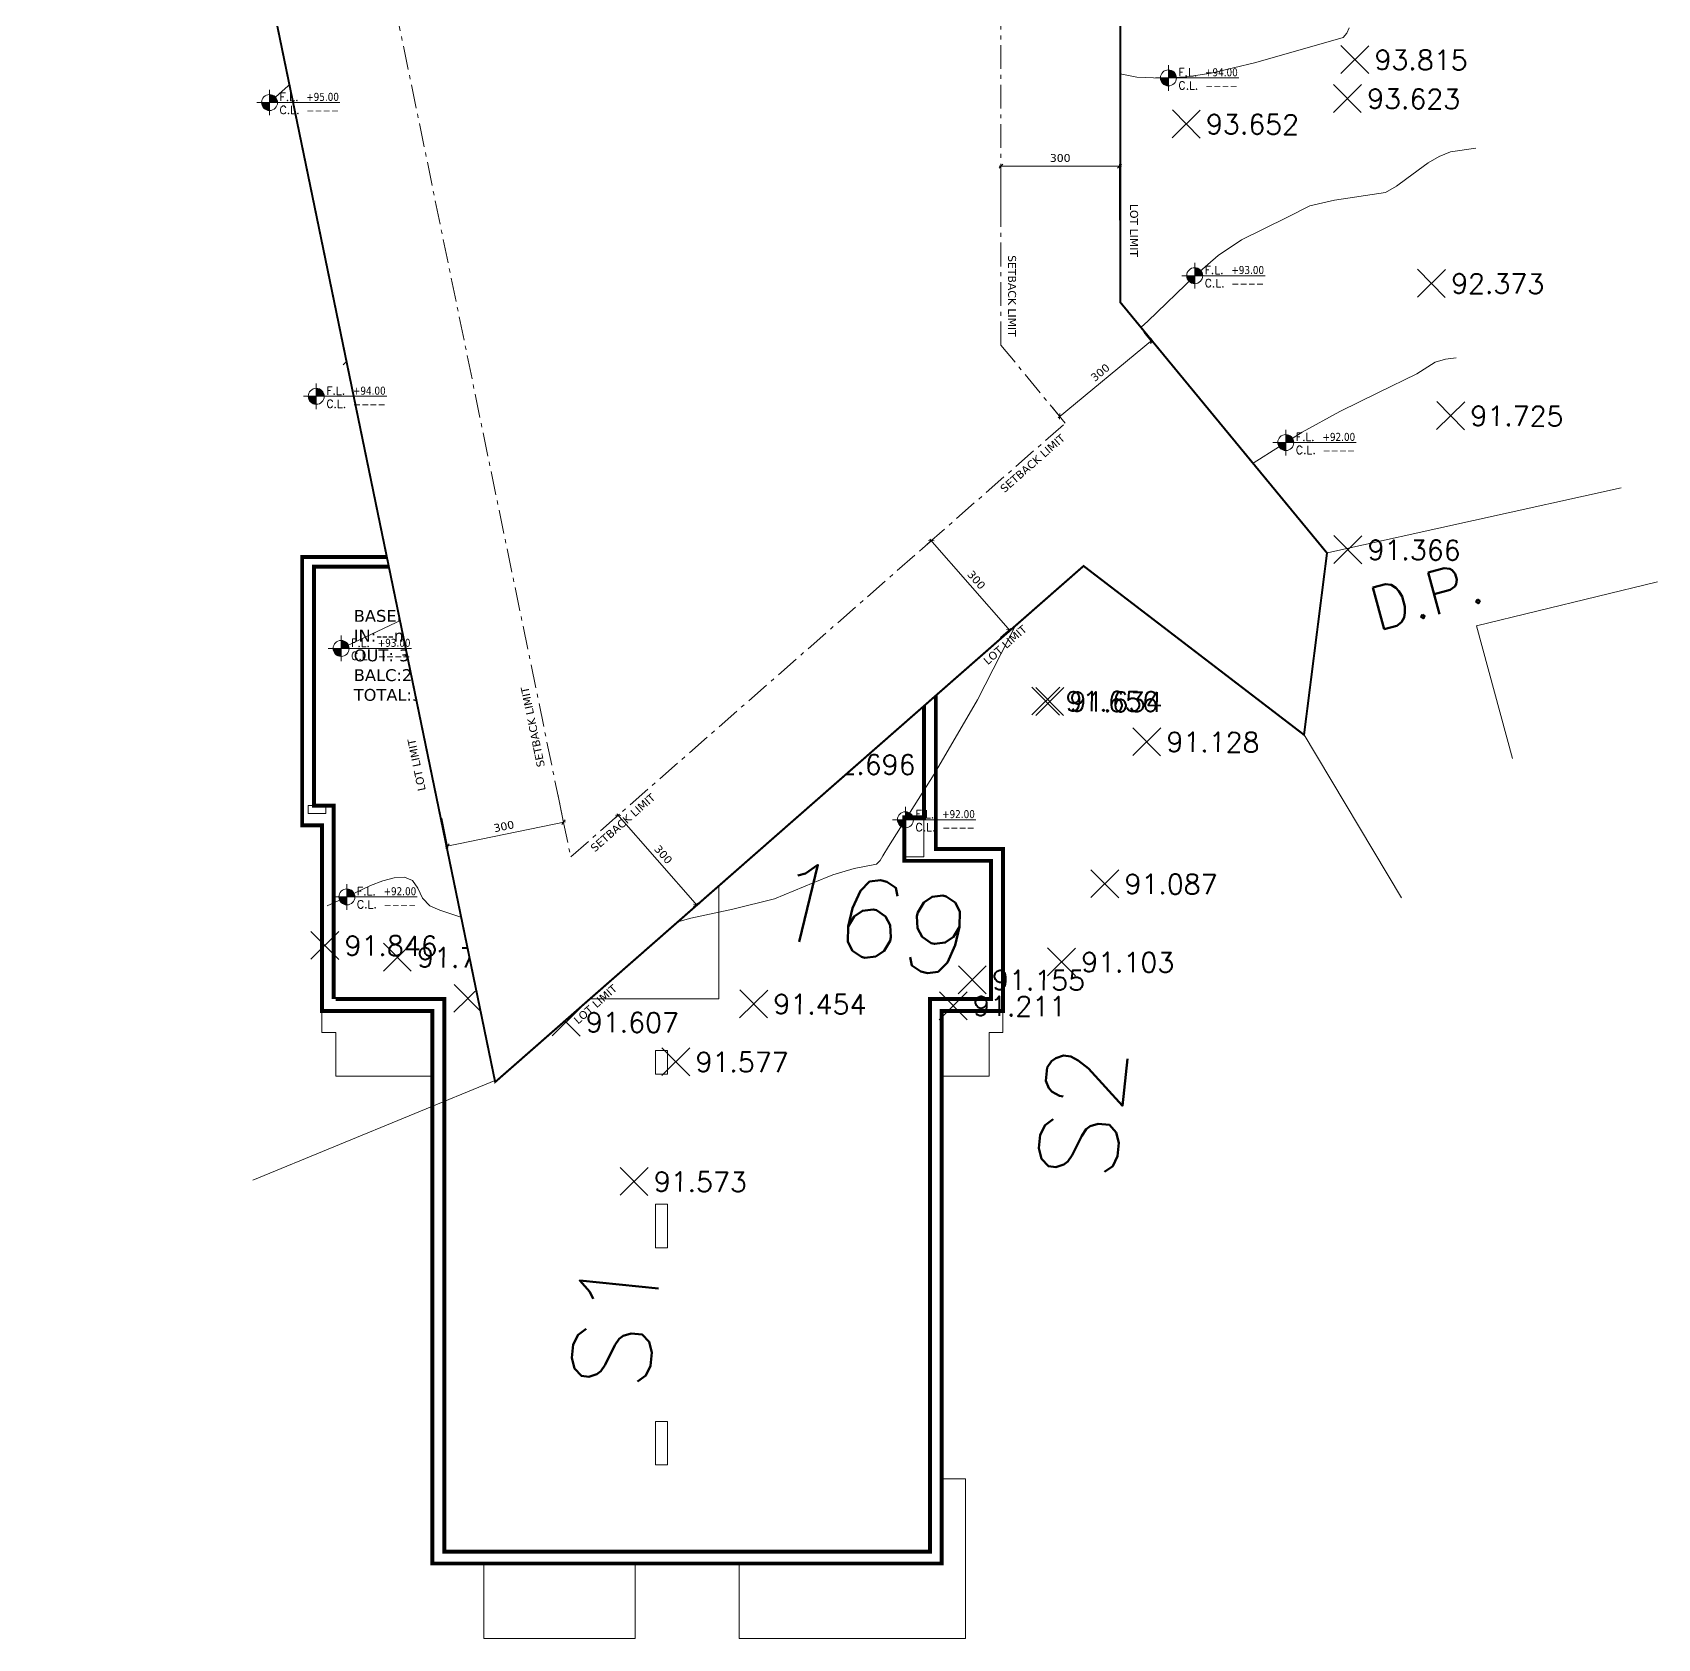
# Model space of a CAD drawing. Header units: inches. Extents: x -48 to 777, y -156 to 510.
# Drawn here: x 483.6 to 524.76, y 290.74 to 331.42 of the extents above; entities that cross this region are included whole.
import ezdxf
from ezdxf.enums import TextEntityAlignment as Align

# ---------------------------------------------------------------- set-up
doc = ezdxf.new("R2010")
doc.units = ezdxf.units.IN
doc.header["$MEASUREMENT"] = 0
doc.set_wipeout_variables(frame=1)
for name, pattern in [('ACAD_ISO10W100', [18, 12, -3, 0, -3]), ('HIDDEN', [0.375, 0.25, -0.125]), ('NUHA', [1.45, 0.75, -0.25, 0.2, -0.25])]:
    doc.linetypes.add(name, pattern=pattern)
doc.layers.get('Defpoints').update_dxf_attribs({"lineweight": 5})
for name, color, linetype, lineweight in [('A-DIM', 9, 'Continuous', 5), ('A-HIDDEN', 254, 'HIDDEN', 5), ('A-LEVELS', 139, 'Continuous', 20), ('A-LIMIT LOT', 235, 'ACAD_ISO10W100', 20), ('A-LIMIT ROAD', 69, 'Continuous', 20), ('A-NOTES', 151, 'Continuous', 20), ('A-PROJECTION2', 5, 'Continuous', 20), ('A-SIGNS1', 20, 'Continuous', 15), ('A-SIGNS2', 30, 'Continuous', 15), ('A-TEXT', 50, 'Continuous', 15)]:
    doc.layers.add(name, color=color, linetype=linetype, lineweight=lineweight)
doc.layers.add('HH-DARK GREY', color=7, linetype='Continuous', lineweight=5, true_color=0x404040)
doc.layers.add('pts pc', color=7, linetype='Continuous')
doc.styles.add('2mm', font='simplex.shx', dxfattribs={"height": 0.5})
doc.styles.add('5mm', font='simplex_.ttf', dxfattribs={"height": 5})
doc.styles.add('ROMAND', font='verdana.ttf')
doc.styles.add('ROMANS', font='romans__.ttf', dxfattribs={"height": 0.14})
doc.dimstyles.new('M-1.100', dxfattribs={"dimtxt": 0.2, "dimasz": 0.1, "dimexe": 0.05, "dimexo": 0.05, "dimgap": 0.1, "dimtad": 1, "dimlfac": 100, "dimrnd": 0.5, "dimzin": 9, "dimdsep": 46, "dimtxsty": 'ROMAND', "dimblk": 'OBLIQUE', "dimcen": 1, "dimdle": 0.05, "dimclrd": 256, "dimclre": 256, "dimclrt": 2, "dimadec": 0, "dimazin": 0, "dimtfac": 0.666667, "dimtmove": 2, "dimatfit": 3, "dimfxl": 0.04, "dimtolj": 1, "dimtzin": 5, "dimlwd": -1, "dimlwe": -1, "dimarcsym": 0})

# ---------------------------------------------------------------- blocks, each defined once
blk = doc.blocks.new('_Oblique')
at = {"color": 0, "linetype": 'ByBlock', "lineweight": -2}
blk.add_line((-0.5, -0.5), (0.5, 0.5), dxfattribs=at)
blk = doc.blocks.new('*D975')
at = {"layer": 'A-DIM', "transparency": 16777216}
for p, q in [((-315969.27, -27927.068), (-315972.37, -27927.068)), ((-315972.32, -27928.435), (-315972.32, -27927.018)), ((-315969.32, -27928.435), (-315969.32, -27927.018))]:
    blk.add_line(p, q, dxfattribs=at)
at = {"layer": 'Defpoints', "color": 0, "transparency": 16777216}
for p in [(-315972.32, -27927.068), (-315972.32, -27928.485), (-315969.32, -27928.485)]:
    blk.add_point(p, dxfattribs=at)
at = {"layer": 'A-DIM', "transparency": 16777216, "xscale": 0.1, "yscale": 0.1, "zscale": 0.1, "rotation": 180}
blk.add_blockref('_Oblique', (-315972.32, -27927.068), dxfattribs=at)
at = {"layer": 'A-DIM', "transparency": 16777216, "xscale": 0.1, "yscale": 0.1, "zscale": 0.1}
blk.add_blockref('_Oblique', (-315969.32, -27927.068), dxfattribs=at)
at = {"layer": 'A-DIM', "color": 2, "transparency": 16777216, "insert": (-315970.82, -27926.864), "char_height": 0.2, "attachment_point": 5, "style": 'ROMAND'}
blk.add_mtext('\\A1;300', dxfattribs=at)
blk = doc.blocks.new('*D976')
at = {"layer": 'A-DIM', "transparency": 16777216}
for p, q in [((-315968.704, -27931.278), (-315968.488, -27931.541)), ((-315970.873, -27933.442), (-315968.481, -27931.47)), ((-315971.019, -27933.187), (-315970.803, -27933.449))]:
    blk.add_line(p, q, dxfattribs=at)
at = {"layer": 'Defpoints', "color": 0, "transparency": 16777216}
for p in [(-315968.736, -27931.24), (-315968.52, -27931.502), (-315971.051, -27933.148)]:
    blk.add_point(p, dxfattribs=at)
at = {"layer": 'A-DIM', "transparency": 16777216, "xscale": 0.1, "yscale": 0.1, "zscale": 0.1}
for p, rotation in [((-315968.52, -27931.502), 39.49825875317813), ((-315970.835, -27933.41), 219.4982587531782)]:
    blk.add_blockref('_Oblique', p, dxfattribs=dict(at, rotation=rotation))
at = {"layer": 'A-DIM', "color": 2, "transparency": 16777216, "insert": (-315969.807, -27932.299), "char_height": 0.2, "attachment_point": 5, "rotation": 39.4983, "style": 'ROMAND'}
blk.add_mtext('\\A1;300', dxfattribs=at)
blk = doc.blocks.new('*D977')
at = {"layer": 'A-DIM', "transparency": 16777216}
for p, q in [((-315974.311, -27936.757), (-315974.048, -27936.526)), ((-315972.075, -27938.852), (-315974.119, -27936.522)), ((-315972.333, -27939.012), (-315972.07, -27938.782))]:
    blk.add_line(p, q, dxfattribs=at)
at = {"layer": 'Defpoints', "color": 0, "transparency": 16777216}
for p in [(-315974.086, -27936.559), (-315974.349, -27936.79), (-315972.37, -27939.045)]:
    blk.add_point(p, dxfattribs=at)
at = {"layer": 'A-DIM', "transparency": 16777216, "xscale": 0.1, "yscale": 0.1, "zscale": 0.1}
for p, rotation in [((-315974.086, -27936.559), 131.2570004534691), ((-315972.108, -27938.815), 311.2570004534691)]:
    blk.add_blockref('_Oblique', p, dxfattribs=dict(at, rotation=rotation))
at = {"layer": 'A-DIM', "color": 2, "transparency": 16777216, "insert": (-315972.943, -27937.552), "char_height": 0.2, "attachment_point": 5, "rotation": 311.257, "style": 'ROMAND'}
blk.add_mtext('\\A1;300', dxfattribs=at)
blk = doc.blocks.new('*D978')
at = {"layer": 'A-DIM', "transparency": 16777216}
for p, q in [((-315982.085, -27943.576), (-315981.979, -27943.483)), ((-315982.05, -27943.479), (-315980.006, -27945.809)), ((-315980.107, -27945.832), (-315980.001, -27945.738))]:
    blk.add_line(p, q, dxfattribs=at)
at = {"layer": 'Defpoints', "color": 0, "transparency": 16777216}
for p in [(-315982.123, -27943.609), (-315980.145, -27945.865), (-315980.039, -27945.771)]:
    blk.add_point(p, dxfattribs=at)
at = {"layer": 'A-DIM', "transparency": 16777216, "xscale": 0.1, "yscale": 0.1, "zscale": 0.1}
for p, rotation in [((-315982.017, -27943.516), 131.2570004543048), ((-315980.039, -27945.771), 311.2570004543048)]:
    blk.add_blockref('_Oblique', p, dxfattribs=dict(at, rotation=rotation))
at = {"layer": 'A-DIM', "color": 2, "transparency": 16777216, "insert": (-315980.874, -27944.509), "char_height": 0.2, "attachment_point": 5, "rotation": 311.257, "style": 'ROMAND'}
blk.add_mtext('\\A1;300', dxfattribs=at)
blk = doc.blocks.new('*D979')
at = {"layer": 'A-DIM', "transparency": 16777216}
for p, q in [((-315983.548, -27942.978), (-315983.391, -27943.742)), ((-315986.486, -27943.584), (-315986.329, -27944.348)), ((-315983.352, -27943.683), (-315986.388, -27944.309))]:
    blk.add_line(p, q, dxfattribs=at)
at = {"layer": 'Defpoints', "color": 0, "transparency": 16777216}
for p in [(-315983.558, -27942.929), (-315986.497, -27943.535), (-315986.339, -27944.299)]:
    blk.add_point(p, dxfattribs=at)
at = {"layer": 'A-DIM', "transparency": 16777216, "xscale": 0.1, "yscale": 0.1, "zscale": 0.1}
for p, rotation in [((-315983.401, -27943.693), 11.65575850897572), ((-315986.339, -27944.299), 191.6557585089757)]:
    blk.add_blockref('_Oblique', p, dxfattribs=dict(at, rotation=rotation))
at = {"layer": 'A-DIM', "color": 2, "transparency": 16777216, "insert": (-315984.911, -27943.796), "char_height": 0.2, "attachment_point": 5, "rotation": 11.6558, "style": 'ROMAND'}
blk.add_mtext('\\A1;300', dxfattribs=at)
blk = doc.blocks.new('GXFHGCGFCD')
at = {"layer": 'A-SIGNS1', "linetype": 'NUHA'}
h = blk.add_hatch(color=256, dxfattribs=at)
h.paths.add_polyline_path([(90.382, 61.33), (90.382, 61.17), (90.542, 61.17, 0.414214)])
h.paths.add_polyline_path([(90.382, 61.17), (90.222, 61.17, 0.414214), (90.382, 61.01)])
at = {"layer": 'A-SIGNS1'}
for p, q in [((90.382, 60.914), (90.382, 61.426)), ((90.126, 61.17), (91.79, 61.17))]:
    blk.add_line(p, q, dxfattribs=at)
blk.add_circle((90.382, 61.17), 0.16, dxfattribs=at)
blk = doc.blocks.new('DGXFHXFGDFD')
at = {"layer": 'A-SIGNS1'}
blk.add_blockref('GXFHGCGFCD', (0, 0), dxfattribs=at)
at = {"layer": 'A-SIGNS2', "linetype": 'NUHA', "style": 'ROMANS'}
for s, p in [('C.L.', (90.583, 60.941)), ('F.L.', (90.583, 61.203))]:
    blk.add_text(s, height=0.16, dxfattribs=at).set_placement(p)
at = {"layer": 'A-SIGNS2', "style": 'ROMANS', "width": 0.910135, "flags": 4}
for tag, p, p2 in [('NIV.BETON', (91.116, 60.941), (91.79, 60.941)), ('NIV.FINI', (91.116, 61.203), (91.79, 61.203))]:
    blk.add_attdef(tag, text='', height=0.16, dxfattribs=at).set_placement(p, p2, align=Align.FIT)
blk = doc.blocks.new('LOT 688  TOPOGRAPHIC PLAN')
at = {"layer": 'A-LEVELS', "color": 209, "linetype": 'Continuous'}
blk.add_lwpolyline([(-315990.84754, -27925.45822), (-315990.37363, -27925.03798), (-315989.89509, -27924.63812), (-315989.63887, -27924.51289), (-315989.36363, -27924.47147), (-315989.07045, -27924.50898), (-315988.76606, -27924.59567), (-315988.15115, -27924.79439), (-315987.85441, -27924.84535), (-315987.57397, -27924.82347), (-315987.3139, -27924.71456), (-315987.0728, -27924.53599), (-315986.63945, -27924.05385), (-315986.25778, -27923.53972)], dxfattribs=at)
at = {"layer": 'A-LEVELS', "linetype": 'Continuous'}
for points in [[(-315988.67861, -27932.76853), (-315988.12899, -27932.55361), (-315987.61857, -27932.28846), (-315987.21638, -27931.88282), (-315986.85842, -27931.41121), (-315986.45368, -27930.98156), (-315986.33575, -27930.89225), (-315986.25537, -27930.76912), (-315986.09546, -27930.51457), (-315985.44851, -27929.43765), (-315984.75035, -27928.3945), (-315984.36561, -27927.93882), (-315983.94833, -27927.55543), (-315983.49192, -27927.26563), (-315982.98985, -27927.09052), (-315982.44218, -27927.0263), (-315981.86204, -27927.01984), (-315981.26408, -27927.01223), (-315980.66297, -27926.94453), (-315980.07337, -27926.76128), (-315979.5093, -27926.54498), (-315979.24098, -27926.50607), (-315978.98366, -27926.55534), (-315978.73556, -27926.68576), (-315978.49313, -27926.86959), (-315978.01117, -27927.28574), (-315977.76455, -27927.46215), (-315977.50946, -27927.5802), (-315977.2426, -27927.61394), (-315976.96481, -27927.56895), (-315976.39276, -27927.36561), (-315975.82575, -27927.19251), (-315975.55321, -27927.08053), (-315975.29723, -27926.9298), (-315975.06624, -27926.7423), (-315974.86866, -27926.52004), (-315974.71016, -27926.26563), (-315974.58718, -27925.98375), (-315974.42586, -27925.35813), (-315974.34089, -27924.68417), (-315974.22468, -27923.35521)], [(-315970.75098, -27923.66507), (-315970.42846, -27924.12924), (-315970.22818, -27924.31779), (-315969.99912, -27924.47357), (-315969.47057, -27924.69569), (-315968.87465, -27924.81334), (-315968.24322, -27924.84429), (-315967.60816, -27924.80633), (-315966.99891, -27924.71692), (-315965.86111, -27924.43959), (-315963.64868, -27923.80732), (-315963.56175, -27923.70132), (-315963.50045, -27923.56149)], [(-315989.03521, -27939.28836), (-315986.72896, -27938.2041), (-315986.10672, -27937.95804), (-315985.4477, -27937.75571), (-315985.16063, -27937.757), (-315984.9448, -27937.88754), (-315984.78576, -27938.12402), (-315984.66471, -27938.43665), (-315984.46135, -27939.17131), (-315984.34143, -27939.53378), (-315984.18427, -27939.85333), (-315983.97641, -27940.10802), (-315983.72432, -27940.30529), (-315983.132, -27940.58452), (-315982.49628, -27940.80501), (-315981.9025, -27941.07764), (-315981.62323, -27941.24284), (-315981.31826, -27941.34804), (-315981.01017, -27941.44944), (-315980.68899, -27941.48547), (-315980.04716, -27941.52857), (-315979.422, -27941.34025), (-315978.16007, -27941.02691), (-315977.86481, -27940.90929), (-315977.5869, -27940.74803), (-315977.32815, -27940.54737), (-315977.0903, -27940.31185), (-315976.68434, -27939.75436), (-315976.38309, -27939.11183), (-315976.2006, -27938.42053), (-315976.15091, -27937.71672), (-315976.24021, -27937.03459), (-315976.38175, -27936.3835), (-315976.42612, -27936.06749), (-315976.42816, -27935.75665), (-315976.36937, -27935.45011), (-315976.25564, -27935.1462), (-315975.81241, -27933.92617), (-315975.57475, -27933.33589), (-315975.29753, -27932.79568), (-315974.98022, -27932.27156), (-315974.62455, -27931.72345), (-315974.23224, -27931.11128), (-315973.80859, -27930.42991), (-315973.37282, -27929.81165), (-315973.15746, -27929.57807), (-315972.94757, -27929.42253), (-315972.74596, -27929.3658), (-315972.55489, -27929.42407), (-315972.37302, -27929.58589), (-315972.19768, -27929.82938), (-315971.85586, -27930.47382), (-315971.50802, -27931.18225), (-315971.32515, -27931.50573), (-315971.13273, -27931.77952), (-315970.92811, -27931.98198), (-315970.71011, -27932.10288), (-315970.47958, -27932.14851), (-315970.23757, -27932.12643), (-315969.98511, -27932.04419), (-315969.72324, -27931.90935), (-315969.17541, -27931.5121), (-315968.60238, -27930.99518), (-315967.41388, -27929.84415), (-315966.815, -27929.33098), (-315966.22398, -27928.93818), (-315965.07657, -27928.37038), (-315964.50003, -27928.07408), (-315963.87019, -27927.93479), (-315962.58428, -27927.73491), (-315962.3039, -27927.57611), (-315962.03632, -27927.38134), (-315961.50181, -27926.98885), (-315961.22346, -27926.82507), (-315960.93009, -27926.70555), (-315960.29313, -27926.61484)], [(-315978.65945, -27933.32221), (-315978.53827, -27933.01962), (-315978.38904, -27932.6775), (-315978.06026, -27931.951), (-315977.9076, -27931.60478), (-315977.78068, -27931.29537), (-315977.69294, -27931.04184), (-315977.65785, -27930.86329), (-315977.68883, -27930.7788), (-315977.79679, -27930.80398), (-315977.97235, -27930.92681), (-315978.19645, -27931.12205), (-315978.71368, -27931.62849), (-315979.19667, -27932.12194), (-315979.61338, -27932.51968), (-315980.09919, -27932.94258), (-315980.30577, -27933.18141), (-315980.41815, -27933.43919), (-315980.42254, -27933.57533), (-315980.38574, -27933.71481), (-315980.21493, -27933.96535), (-315979.96809, -27934.12185), (-315979.68201, -27934.20583), (-315979.10161, -27934.35097), (-315978.97168, -27934.37809), (-315978.87935, -27934.32685), (-315978.8178, -27934.21173), (-315978.77809, -27934.05116), (-315978.72857, -27933.66721), (-315978.65945, -27933.32221)], [(-315989.39181, -27945.80818), (-315988.88895, -27945.58243), (-315988.29014, -27945.29745), (-315987.98139, -27945.1748), (-315987.68957, -27945.09667), (-315987.43207, -27945.08653), (-315987.22627, -27945.16785), (-315987.08763, -27945.36173), (-315986.97357, -27945.6165), (-315986.78587, -27945.80833), (-315986.53091, -27945.92217), (-315985.49258, -27946.26497), (-315984.97471, -27946.43377), (-315984.44069, -27946.52226), (-315983.35882, -27946.62195), (-315982.81668, -27946.69449), (-315982.27848, -27946.70492), (-315981.74942, -27946.58821), (-315981.22525, -27946.41458), (-315980.17565, -27946.12034), (-315979.1134, -27945.89144), (-315978.05776, -27945.63019), (-315977.07657, -27945.22511), (-315976.57665, -27945.02288), (-315976.03899, -27944.8668), (-315975.47354, -27944.74929), (-315975.38202, -27944.65865), (-315975.31376, -27944.53917), (-315975.17107, -27944.30791), (-315974.00827, -27942.47472), (-315972.91078, -27940.59301), (-315971.93056, -27938.65337), (-315971.63, -27938.21688), (-315971.2575, -27937.83798), (-315970.82809, -27937.50509), (-315970.35676, -27937.20661), (-315968.34978, -27936.12749), (-315966.50385, -27934.95966), (-315964.6911, -27933.80823), (-315963.73812, -27933.28715), (-315962.76112, -27932.80254), (-315961.78499, -27932.33216), (-315961.31905, -27932.03327), (-315961.06218, -27931.96013), (-315960.79214, -27931.92941)]]:
    blk.add_lwpolyline(points, dxfattribs=at)
at = {"layer": 'A-LIMIT LOT', "linetype": 'Continuous', "const_width": 0.1}
blk.add_lwpolyline([(-315996.80172, -27893.57917), (-315985.1164, -27950.2257), (-315970.22923, -27937.16678), (-315964.6636, -27941.43051), (-315964.08799, -27936.87852), (-315969.32038, -27930.53073), (-315969.32038, -27896.23659), (-315996.80172, -27893.57917)], dxfattribs=at)
at = {"layer": 'A-LIMIT LOT', "linetype": 'Continuous'}
blk.add_lwpolyline([(-315985.1164, -27950.2257), (-315991.27372, -27952.75626)], dxfattribs=at)
at = {"layer": 'A-LIMIT ROAD', "linetype": 'Continuous'}
for points in [[(-315964.08799, -27936.87852), (-315956.60654, -27935.21892)], [(-315955.69027, -27937.60224), (-315960.2778, -27938.71233), (-315959.36159, -27942.07387)], [(-315964.6636, -27941.43051), (-315962.17094, -27945.60718)]]:
    blk.add_lwpolyline(points, dxfattribs=at)
at = {"layer": 'pts pc', "linetype": 'Continuous'}
for points in [[(-315963.00166, -27924.01917), (-315963.71244, -27924.72237)], [(-315963.00545, -27924.72616), (-315963.70865, -27924.01538)], [(-315963.18895, -27925.00518), (-315963.89973, -27925.70838)], [(-315963.19274, -27925.71217), (-315963.89594, -27925.00139)], [(-315967.27047, -27925.65031), (-315967.98125, -27926.35351)], [(-315967.27426, -27926.3573), (-315967.97746, -27925.64652)], [(-315975.42011, -27926.12263), (-315976.13089, -27926.82583)], [(-315975.4239, -27926.82962), (-315976.1271, -27926.11884)], [(-315972.10526, -27926.3454), (-315972.81604, -27927.0486)], [(-315972.10905, -27927.05239), (-315972.81225, -27926.34161)], [(-315975.65538, -27927.29139), (-315976.36616, -27927.99459)], [(-315975.65917, -27927.99838), (-315976.36237, -27927.2876)], [(-315978.88609, -27928.53409), (-315979.59687, -27929.23729)], [(-315978.88988, -27929.24108), (-315979.59308, -27928.5303)], [(-315961.06101, -27929.68666), (-315961.77179, -27930.38986)], [(-315961.0648, -27930.39365), (-315961.768, -27929.68287)], [(-315982.1277, -27929.94473), (-315982.83848, -27930.64793)], [(-315982.13149, -27930.65172), (-315982.83469, -27929.94094)], [(-315985.97898, -27930.54609), (-315986.68976, -27931.24929)], [(-315985.98277, -27931.25308), (-315986.68597, -27930.5423)], [(-315988.26759, -27931.39984), (-315988.97837, -27932.10304)], [(-315988.27138, -27932.10683), (-315988.97458, -27931.39605)], [(-315978.65715, -27932.83638), (-315979.36793, -27933.53957)], [(-315978.66094, -27933.54337), (-315979.36414, -27932.83259)], [(-315960.57398, -27933.03932), (-315961.28476, -27933.74252)], [(-315960.57777, -27933.74631), (-315961.28097, -27933.03553)], [(-315983.98475, -27933.86583), (-315984.69553, -27934.56903)], [(-315983.98854, -27934.57282), (-315984.69174, -27933.86204)], [(-315982.8946, -27934.02768), (-315983.60538, -27934.73088)], [(-315982.89839, -27934.73467), (-315983.60159, -27934.02389)], [(-315975.23408, -27934.13774), (-315975.94486, -27934.84094)], [(-315975.23787, -27934.84473), (-315975.94107, -27934.13395)], [(-315981.62576, -27934.80749), (-315982.33654, -27935.51069)], [(-315981.62955, -27935.51448), (-315982.33275, -27934.8037)], [(-315981.13152, -27935.71951), (-315981.98115, -27935.15909)], [(-315973.01045, -27935.70469), (-315973.72123, -27936.40789)], [(-315973.01424, -27936.41168), (-315973.71744, -27935.7009)], [(-315963.17822, -27936.4344), (-315963.889, -27937.1376)], [(-315963.18201, -27937.14139), (-315963.88521, -27936.43061)], [(-315978.80234, -27938.65468), (-315979.51312, -27939.35788)], [(-315978.80613, -27939.36167), (-315979.50933, -27938.65089)], [(-315970.83089, -27940.27044), (-315971.54167, -27940.97364)], [(-315970.83468, -27940.97743), (-315971.53788, -27940.26665)], [(-315970.72895, -27940.28098), (-315971.43973, -27940.98418)], [(-315970.73274, -27940.98797), (-315971.43594, -27940.27719)], [(-315968.27337, -27941.30016), (-315968.98415, -27942.00336)], [(-315968.27716, -27942.00715), (-315968.98036, -27941.29637)], [(-315976.98555, -27941.86847), (-315977.69633, -27942.57167)], [(-315976.98934, -27942.57546), (-315977.69254, -27941.86468)], [(-315969.33468, -27944.89852), (-315970.04546, -27945.60172)], [(-315969.33847, -27945.60551), (-315970.04167, -27944.89473)], [(-315989.09134, -27946.46064), (-315989.80212, -27947.16384)], [(-315989.09513, -27947.16763), (-315989.79833, -27946.45685)], [(-315987.25391, -27946.75949), (-315987.96469, -27947.46269)], [(-315987.2577, -27947.46648), (-315987.9609, -27946.7557)], [(-315970.43231, -27946.87867), (-315971.14309, -27947.58187)], [(-315970.4361, -27947.58566), (-315971.1393, -27946.87488)], [(-315972.69178, -27947.33256), (-315973.40256, -27948.03576)], [(-315972.69557, -27948.03955), (-315973.39877, -27947.32877)], [(-315985.46827, -27948.50909), (-315986.17147, -27947.79831)], [(-315985.46448, -27947.8021), (-315986.17526, -27948.5053)], [(-315978.22912, -27947.94189), (-315978.9399, -27948.64509)], [(-315978.23291, -27948.64888), (-315978.93611, -27947.9381)], [(-315973.17331, -27947.99099), (-315973.88409, -27948.69419)], [(-315973.1771, -27948.69798), (-315973.8803, -27947.9872)], [(-315982.97866, -27948.40343), (-315983.68944, -27949.10663)], [(-315982.98245, -27949.11042), (-315983.68565, -27948.39964)], [(-315980.20001, -27949.40734), (-315980.91079, -27950.11054)], [(-315980.2038, -27950.11433), (-315980.907, -27949.40355)], [(-315981.25828, -27952.43971), (-315981.96906, -27953.14291)], [(-315981.26207, -27953.1467), (-315981.96527, -27952.43592)]]:
    blk.add_lwpolyline(points, dxfattribs=at)
blk.add_lwpolyline([(-315981.98115, -27935.15909), (-315981.69564, -27935.40731), (-315981.64058, -27935.32383)], close=True, dxfattribs=at)
at = {"layer": 'A-SIGNS1'}
ref = blk.add_blockref('DGXFHXFGDFD', (-316093.72857, -28009.6367), dxfattribs=dict(at, xscale=1.267200000000003, yscale=1.267200000000003, zscale=1.267200000000003))
ref.add_attrib('NIV.FINI', '+94.00', dxfattribs={"layer": 'A-SIGNS2', "height": 0.202752, "style": 'ROMAND', "width": 0.797031}).set_placement((-315978.26655, -27932.08009), (-315977.43858, -27932.08009), align=Align.FIT)
ref.add_attrib('NIV.BETON', '----', dxfattribs={"layer": 'A-SIGNS2', "height": 0.202752, "style": 'ROMAND', "width": 1.634557}).set_placement((-315978.26655, -27932.41186), (-315977.43858, -27932.41186), align=Align.FIT)
at = {"layer": 'A-NOTES', "linetype": 'Continuous', "style": '5mm'}
for s, height, rotation, p in [('D.P.', 1.088714, 15.287114, (-315962.78992, -27938.84706)), ('169', 2, 346.245633, (-315978.34743, -27946.49287))]:
    blk.add_text(s, height=height, rotation=rotation, dxfattribs=at).set_placement(p)
at = {"layer": 'A-NOTES', "style": '5mm'}
for s, p in [('S2', (-315969.43873, -27952.83693)), ('S1', (-315981.26852, -27958.14778))]:
    blk.add_text(s, height=2, rotation=84.176256, dxfattribs=at).set_placement(p)
at = {"layer": 'pts pc', "color": 1, "char_height": 0.5, "attachment_point": 1, "rotation": 359.692852, "style": '2mm'}
for s, insert, width in [('\\Fsimplex.shx;\\W1.0000000000;\\T1.0000000000;\\o\\l93.815', (-315962.85572, -27924.12346), 2.9761905), ('\\Fsimplex.shx;\\W1.0000000000;\\T1.0000000000;\\o\\l93.623', (-315963.04301, -27925.10947), 3.0714286), ('\\Fsimplex.shx;\\W1.0000000000;\\T1.0000000000;\\o\\l93.652', (-315967.12452, -27925.7546), 3.0714286), ('\\Fsimplex.shx;\\W1.0000000000;\\T1.0000000000;\\o\\l94.303', (-315975.27417, -27926.22692), 3.0714286), ('\\Fsimplex.shx;\\W1.0000000000;\\T1.0000000000;\\o\\l93.182', (-315971.95932, -27926.44969), 2.9761905), ('\\Fsimplex.shx;\\W1.0000000000;\\T1.0000000000;\\o\\l93.830', (-315975.50944, -27927.39567), 3.0714286), ('\\Fsimplex.shx;\\W1.0000000000;\\T1.0000000000;\\o\\l93.657', (-315978.74015, -27928.63837), 3.0714286), ('\\Fsimplex.shx;\\W1.0000000000;\\T1.0000000000;\\o\\l93.481', (-315981.98176, -27930.04901), 2.9761905), ('\\Fsimplex.shx;\\W1.0000000000;\\T1.0000000000;\\o\\l92.373', (-315960.91507, -27929.79094), 3.0714286), ('\\Fsimplex.shx;\\W1.0000000000;\\T1.0000000000;\\o\\l93.999', (-315985.83304, -27930.65038), 3.0714286), ('\\Fsimplex.shx;\\W1.0000000000;\\T1.0000000000;\\o\\l94.156', (-315988.12165, -27931.50412), 2.9761905), ('\\Fsimplex.shx;\\W1.0000000000;\\T1.0000000000;\\o\\l94.131', (-315978.51121, -27932.94066), 2.8809524), ('\\Fsimplex.shx;\\W1.0000000000;\\T1.0000000000;\\o\\l91.725', (-315960.42804, -27933.1436), 2.9761905), ('\\Fsimplex.shx;\\W1.0000000000;\\T1.0000000000;\\o\\l93.737', (-315982.74866, -27934.13196), 3.0714286), ('\\Fsimplex.shx;\\W1.0000000000;\\T1.0000000000;\\o\\l92.861', (-315975.08814, -27934.24203), 2.9761905), ('\\Fsimplex.shx;\\W1.0000000000;\\T1.0000000000;\\o\\l93.469', (-315987.32114, -27935.0831), 3.0714286), ('\\Fsimplex.shx;\\W1.0000000000;\\T1.0000000000;\\o\\l92.544', (-315972.8645, -27935.80897), 3.0714286), ('\\Fsimplex.shx;\\W1.0000000000;\\T1.0000000000;\\o\\l93.804', (-315981.23377, -27936.21897), 3.0714286), ('\\Fsimplex.shx;\\W1.0000000000;\\T1.0000000000;\\o\\l91.366', (-315963.03227, -27936.53869), 2.9761905), ('\\Fsimplex.shx;\\W1.0000000000;\\T1.0000000000;\\o\\l93.487', (-315978.6564, -27938.75896), 3.0714286), ('\\Fsimplex.shx;\\W1.0000000000;\\T1.0000000000;\\o\\l91.656', (-315970.68495, -27940.37472), 2.9761905), ('\\Fsimplex.shx;\\W1.0000000000;\\T1.0000000000;\\o\\l91.634', (-315970.583, -27940.38527), 2.9761905), ('\\Fsimplex.shx;\\W1.0000000000;\\T1.0000000000;\\o\\l91.128', (-315968.12743, -27941.40445), 2.8809524), ('\\Fsimplex.shx;\\W1.0000000000;\\T1.0000000000;\\o\\l92.696', (-315976.8396, -27941.97275), 3.0714286), ('\\Fsimplex.shx;\\W1.0000000000;\\T1.0000000000;\\o\\l91.087', (-315969.18874, -27945.00281), 2.9761905), ('\\Fsimplex.shx;\\W1.0000000000;\\T1.0000000000;\\o\\l91.846', (-315988.94539, -27946.56492), 2.9761905), ('\\Fsimplex.shx;\\W1.0000000000;\\T1.0000000000;\\o\\l91.754', (-315987.10797, -27946.86377), 2.9761905), ('\\Fsimplex.shx;\\W1.0000000000;\\T1.0000000000;\\o\\l91.103', (-315970.28637, -27946.98295), 2.8809524), ('\\Fsimplex.shx;\\W1.0000000000;\\T1.0000000000;\\o\\l91.155', (-315972.54583, -27947.43685), 2.8809524), ('\\Fsimplex.shx;\\W1.0000000000;\\T1.0000000000;\\o\\l91.673', (-315985.31853, -27947.90638), 2.9761905), ('\\Fsimplex.shx;\\W1.0000000000;\\T1.0000000000;\\o\\l91.454', (-315978.08318, -27948.04617), 2.9761905), ('\\Fsimplex.shx;\\W1.0000000000;\\T1.0000000000;\\o\\l91.211', (-315973.02737, -27948.09527), 2.7857143), ('\\Fsimplex.shx;\\W1.0000000000;\\T1.0000000000;\\o\\l91.607', (-315982.83272, -27948.50772), 2.9761905), ('\\Fsimplex.shx;\\W1.0000000000;\\T1.0000000000;\\o\\l91.577', (-315980.05406, -27949.51163), 2.9761905), ('\\Fsimplex.shx;\\W1.0000000000;\\T1.0000000000;\\o\\l91.573', (-315981.11233, -27952.544), 2.9761905)]:
    blk.add_mtext(s, dxfattribs=dict(at, insert=insert, width=width))
at = {"linetype": 'Continuous'}
blk.add_wipeout([(-315996.80172, -27893.57917), (-315969.32038, -27896.23659), (-315969.32038, -27930.53073), (-315964.08799, -27936.87852), (-315964.6636, -27941.43051), (-315970.22923, -27937.16678), (-315985.1164, -27950.2257)], dxfattribs=at).dxf.layer = 'A-LIMIT LOT'
at = {"layer": 'A-HIDDEN', "linetype": 'ACAD_ISO10W100', "ltscale": 0.05}
blk.add_lwpolyline([(-315992.30527, -27900.52725), (-315983.21966, -27944.57125), (-315970.69258, -27933.58259), (-315972.32038, -27931.60779), (-315972.32038, -27902.3323)], close=True, dxfattribs=at)
at = {"layer": 'A-SIGNS1'}
ref = blk.add_blockref('DGXFHXFGDFD', (-316082.61192, -28002.3493), dxfattribs=dict(at, xscale=1.267200000000003, yscale=1.267200000000003, zscale=1.267200000000003))
ref.add_attrib('NIV.FINI', '+94.00', dxfattribs={"layer": 'A-SIGNS2', "height": 0.202752, "style": 'ROMAND', "width": 0.797031}).set_placement((-315967.1499, -27924.79269), (-315966.32194, -27924.79269), align=Align.FIT)
ref.add_attrib('NIV.BETON', '----', dxfattribs={"layer": 'A-SIGNS2', "height": 0.202752, "style": 'ROMAND', "width": 1.634557}).set_placement((-315967.1499, -27925.12445), (-315966.32194, -27925.12445), align=Align.FIT)
ref = blk.add_blockref('DGXFHXFGDFD', (-316105.37945, -28002.97223), dxfattribs=dict(at, xscale=1.267200000000003, yscale=1.267200000000003, zscale=1.267200000000003))
ref.add_attrib('NIV.FINI', '+95.00', dxfattribs={"layer": 'A-SIGNS2', "height": 0.202752, "style": 'ROMAND', "width": 0.797031}).set_placement((-315989.91743, -27925.41562), (-315989.08946, -27925.41562), align=Align.FIT)
ref.add_attrib('NIV.BETON', '----', dxfattribs={"layer": 'A-SIGNS2', "height": 0.202752, "style": 'ROMAND', "width": 1.634557}).set_placement((-315989.91743, -27925.74739), (-315989.08946, -27925.74739), align=Align.FIT)
ref = blk.add_blockref('DGXFHXFGDFD', (-316081.94578, -28007.35891), dxfattribs=dict(at, xscale=1.267200000000003, yscale=1.267200000000003, zscale=1.267200000000003))
ref.add_attrib('NIV.FINI', '+93.00', dxfattribs={"layer": 'A-SIGNS2', "height": 0.202752, "style": 'ROMAND', "width": 0.797031}).set_placement((-315966.48376, -27929.80229), (-315965.65579, -27929.80229), align=Align.FIT)
ref.add_attrib('NIV.BETON', '----', dxfattribs={"layer": 'A-SIGNS2', "height": 0.202752, "style": 'ROMAND', "width": 1.634557}).set_placement((-315966.48376, -27930.13406), (-315965.65579, -27930.13406), align=Align.FIT)
ref = blk.add_blockref('DGXFHXFGDFD', (-316104.19614, -28010.41567), dxfattribs=dict(at, xscale=1.267200000000003, yscale=1.267200000000003, zscale=1.267200000000003))
ref.add_attrib('NIV.FINI', '+94.00', dxfattribs={"layer": 'A-SIGNS2', "height": 0.202752, "style": 'ROMAND', "width": 0.797031}).set_placement((-315988.73412, -27932.85906), (-315987.90616, -27932.85906), align=Align.FIT)
ref.add_attrib('NIV.BETON', '----', dxfattribs={"layer": 'A-SIGNS2', "height": 0.202752, "style": 'ROMAND', "width": 1.634557}).set_placement((-315988.73412, -27933.19083), (-315987.90616, -27933.19083), align=Align.FIT)
ref = blk.add_blockref('DGXFHXFGDFD', (-316079.63791, -28011.58654), dxfattribs=dict(at, xscale=1.267200000000003, yscale=1.267200000000003, zscale=1.267200000000003))
ref.add_attrib('NIV.FINI', '+92.00', dxfattribs={"layer": 'A-SIGNS2', "height": 0.202752, "style": 'ROMAND', "width": 0.797031}).set_placement((-315964.17589, -27934.02993), (-315963.34792, -27934.02993), align=Align.FIT)
ref.add_attrib('NIV.BETON', '----', dxfattribs={"layer": 'A-SIGNS2', "height": 0.202752, "style": 'ROMAND', "width": 1.634557}).set_placement((-315964.17589, -27934.36169), (-315963.34792, -27934.36169), align=Align.FIT)
ref = blk.add_blockref('DGXFHXFGDFD', (-316103.56711, -28016.80312), dxfattribs=dict(at, xscale=1.267200000000003, yscale=1.267200000000003, zscale=1.267200000000003))
ref.add_attrib('NIV.FINI', '+93.00', dxfattribs={"layer": 'A-SIGNS2', "height": 0.202752, "style": 'ROMAND', "width": 0.797031}).set_placement((-315988.10509, -27939.2465), (-315987.27712, -27939.2465), align=Align.FIT)
ref.add_attrib('NIV.BETON', '----', dxfattribs={"layer": 'A-SIGNS2', "height": 0.202752, "style": 'ROMAND', "width": 1.634557}).set_placement((-315988.10509, -27939.57827), (-315987.27712, -27939.57827), align=Align.FIT)
ref = blk.add_blockref('DGXFHXFGDFD', (-316089.27196, -28021.14317), dxfattribs=dict(at, xscale=1.267200000000003, yscale=1.267200000000003, zscale=1.267200000000003))
ref.add_attrib('NIV.FINI', '+92.00', dxfattribs={"layer": 'A-SIGNS2', "height": 0.202752, "style": 'ROMAND', "width": 0.797031}).set_placement((-315973.80994, -27943.58655), (-315972.98197, -27943.58655), align=Align.FIT)
ref.add_attrib('NIV.BETON', '----', dxfattribs={"layer": 'A-SIGNS2', "height": 0.202752, "style": 'ROMAND', "width": 1.634557}).set_placement((-315973.80994, -27943.91832), (-315972.98197, -27943.91832), align=Align.FIT)
ref = blk.add_blockref('DGXFHXFGDFD', (-316103.42085, -28023.09719), dxfattribs=dict(at, xscale=1.267200000000003, yscale=1.267200000000003, zscale=1.267200000000003))
ref.add_attrib('NIV.FINI', '+92.00', dxfattribs={"layer": 'A-SIGNS2', "height": 0.202752, "style": 'ROMAND', "width": 0.797031}).set_placement((-315987.95883, -27945.54058), (-315987.13086, -27945.54058), align=Align.FIT)
ref.add_attrib('NIV.BETON', '----', dxfattribs={"layer": 'A-SIGNS2', "height": 0.202752, "style": 'ROMAND', "width": 1.634557}).set_placement((-315987.95883, -27945.87234), (-315987.13086, -27945.87234), align=Align.FIT)
at = {"layer": 'A-TEXT', "char_height": 0.2, "width": 7.1807633, "attachment_point": 1, "style": 'ROMAND'}
for s, insert, rotation in [('LOT LIMIT', (-315968.84803, -27928.02741, 93), 270), ('SETBACK LIMIT', (-315971.93834, -27929.32373, 93), 270), ('SETBACK LIMIT', (-315972.36333, -27935.20444), 41.257), ('LOT LIMIT', (-315972.7864, -27939.5662), 41.257), ('SETBACK LIMIT', (-315984.06845, -27942.31108), 101.655751), ('LOT LIMIT', (-315987.08536, -27942.91717), 101.655751), ('SETBACK LIMIT', (-315982.74129, -27944.30791), 41.257), ('LOT LIMIT', (-315983.16436, -27948.66967), 41.257)]:
    blk.add_mtext(s, dxfattribs=dict(at, insert=insert, rotation=rotation))
at = {"layer": 'A-DIM'}
for p1, p2, distance, picture, middle in [((-315969.32038, -27928.48546), (-315972.32038, -27928.48546), -1.41759, '*D975', (-315970.82038, -27926.86371)), ((-315971.05075, -27933.14806), (-315968.73582, -27931.2399), -0.33995, '*D976', (-315969.80692, -27932.29876)), ((-315972.37035, -27939.04495), (-315974.34866, -27936.78967), -0.3493, '*D977', (-315972.94343, -27937.55234)), ((-315983.55846, -27942.92885), (-315986.4966, -27943.53495), 0.77986, '*D979', (-315984.91122, -27943.79572)), ((-315982.12308, -27943.60934), (-315980.14477, -27945.86462), 0.14136, '*D978', (-315980.87418, -27944.50913))]:
    dim = blk.add_aligned_dim(p1=p1, p2=p2, distance=distance, dimstyle='M-1.100', dxfattribs=at)
    dim.commit()
    dim.dimension.update_dxf_attribs({"geometry": picture, "text_midpoint": middle})

msp = doc.modelspace()

# ---------------------------------------------------------------- linework, layer by layer
at = {"layer": 'A-PROJECTION2'}
for points in [[(494.27678, 317.53879), (494.62678, 317.53879), (494.62678, 317.88879), (494.27678, 317.88879)], [(494.27678, 317.53879), (494.62678, 317.53879), (494.62678, 317.88879), (494.27678, 317.88879)], [(504.07678, 317.53879), (503.72678, 317.53879), (503.72678, 317.88879), (504.07678, 317.88879)], [(504.07678, 317.53879), (503.72678, 317.53879), (503.72678, 317.88879), (504.07678, 317.88879)], [(490.57678, 311.83893), (491.02678, 311.83893), (491.02678, 311.63893), (490.57678, 311.63893)], [(500.97678, 311.38893), (497.37678, 311.38893), (497.37678, 306.93893), (500.97678, 306.93893)], [(506.17678, 310.53893), (505.67678, 310.53893), (505.67678, 311.53893), (506.17678, 311.53893)], [(493.72678, 306.63736), (490.92678, 306.63736), (490.92678, 306.08736), (491.27678, 306.08736), (491.27678, 304.98736), (493.72678, 304.98736)], [(508.17678, 306.63736), (506.62678, 306.63736), (506.62678, 304.98736), (507.82678, 304.98736), (507.82678, 306.08736), (508.17678, 306.08736)], [(499.37678, 305.03736), (499.67678, 305.03736), (499.67678, 305.63736), (499.37678, 305.63736)], [(499.37678, 300.63736), (499.67678, 300.63736), (499.67678, 301.73736), (499.37678, 301.73736)], [(499.37678, 295.13736), (499.67678, 295.13736), (499.67678, 296.23736), (499.37678, 296.23736)], [(498.85775, 290.73736), (495.02678, 290.73736), (495.02678, 292.63736), (498.85775, 292.63736)]]:
    msp.add_lwpolyline(points, close=True, dxfattribs=at)
msp.add_lwpolyline([(506.62678, 292.63736), (501.4958, 292.63736), (501.4958, 290.73736), (507.22678, 290.73736), (507.22678, 294.78653), (506.62678, 294.78653), (506.62678, 292.63736)], dxfattribs=at)
at = {"layer": 'HH-DARK GREY', "const_width": 0.1}
for points in [[(493.72678, 306.63736), (491.27678, 306.63736), (491.27678, 306.63736), (490.92678, 306.63736), (490.92678, 311.33893), (490.42678, 311.33893), (490.42678, 318.13893), (490.42678, 318.13893), (490.68016, 318.13893), (506.17596, 318.13893), (506.4768, 318.13893), (506.4768, 317.83892), (506.47675, 316.33903), (506.47673, 310.73909), (508.17678, 310.73909), (508.17678, 306.63736), (507.82678, 306.63736), (507.82678, 306.63736), (506.62678, 306.63736), (506.62678, 294.78653), (506.62678, 294.78653), (506.62678, 292.63736), (501.36811, 292.63736), (501.49581, 292.63736), (498.85775, 292.63736), (498.85775, 292.63736), (494.22678, 292.63736), (494.22678, 292.63736), (493.72678, 292.63736)], [(506.32678, 292.93736), (506.07678, 292.93736), (501.44582, 292.93736), (499.17679, 292.93736), (498.80777, 292.93736), (494.97679, 292.93736), (494.02678, 292.93736), (494.02678, 306.93893), (491.22679, 306.93893), (491.22677, 306.93736), (491.22679, 311.83893), (490.72678, 311.83893), (490.72678, 317.88901), (494.27678, 317.88887), (494.27678, 317.53879), (494.62678, 317.53879), (494.62678, 317.88894), (503.72677, 317.88894), (503.72679, 317.53884), (504.07679, 317.53873), (504.0769, 317.88884), (506.17679, 317.88904), (506.17679, 311.53893), (505.67678, 311.53893), (505.67678, 310.43893), (507.87679, 310.43892), (507.87678, 306.93893), (507.77679, 306.93893), (506.32678, 306.93736)]]:
    msp.add_lwpolyline(points, close=True, dxfattribs=at)

# ---------------------------------------------------------------- texts
at = {"layer": 'A-TEXT', "insert": (491.73242, 316.79435), "char_height": 0.3, "width": 5.3855725, "attachment_point": 1, "style": 'ROMAND'}
msp.add_mtext('\\pt0.3;BASEMENT 1 \\PIN:---m²\\P\\ptz;OUT: 397m²\\PBALC:26m²\\PTOTAL:397m²', dxfattribs=at)

# ---------------------------------------------------------------- next in the draw order: block references
at = {"layer": 'pts pc'}
msp.add_blockref('LOT 688  TOPOGRAPHIC PLAN', (316480.44716, 28255.10823), dxfattribs=at)

doc.saveas('drawing.dxf')
